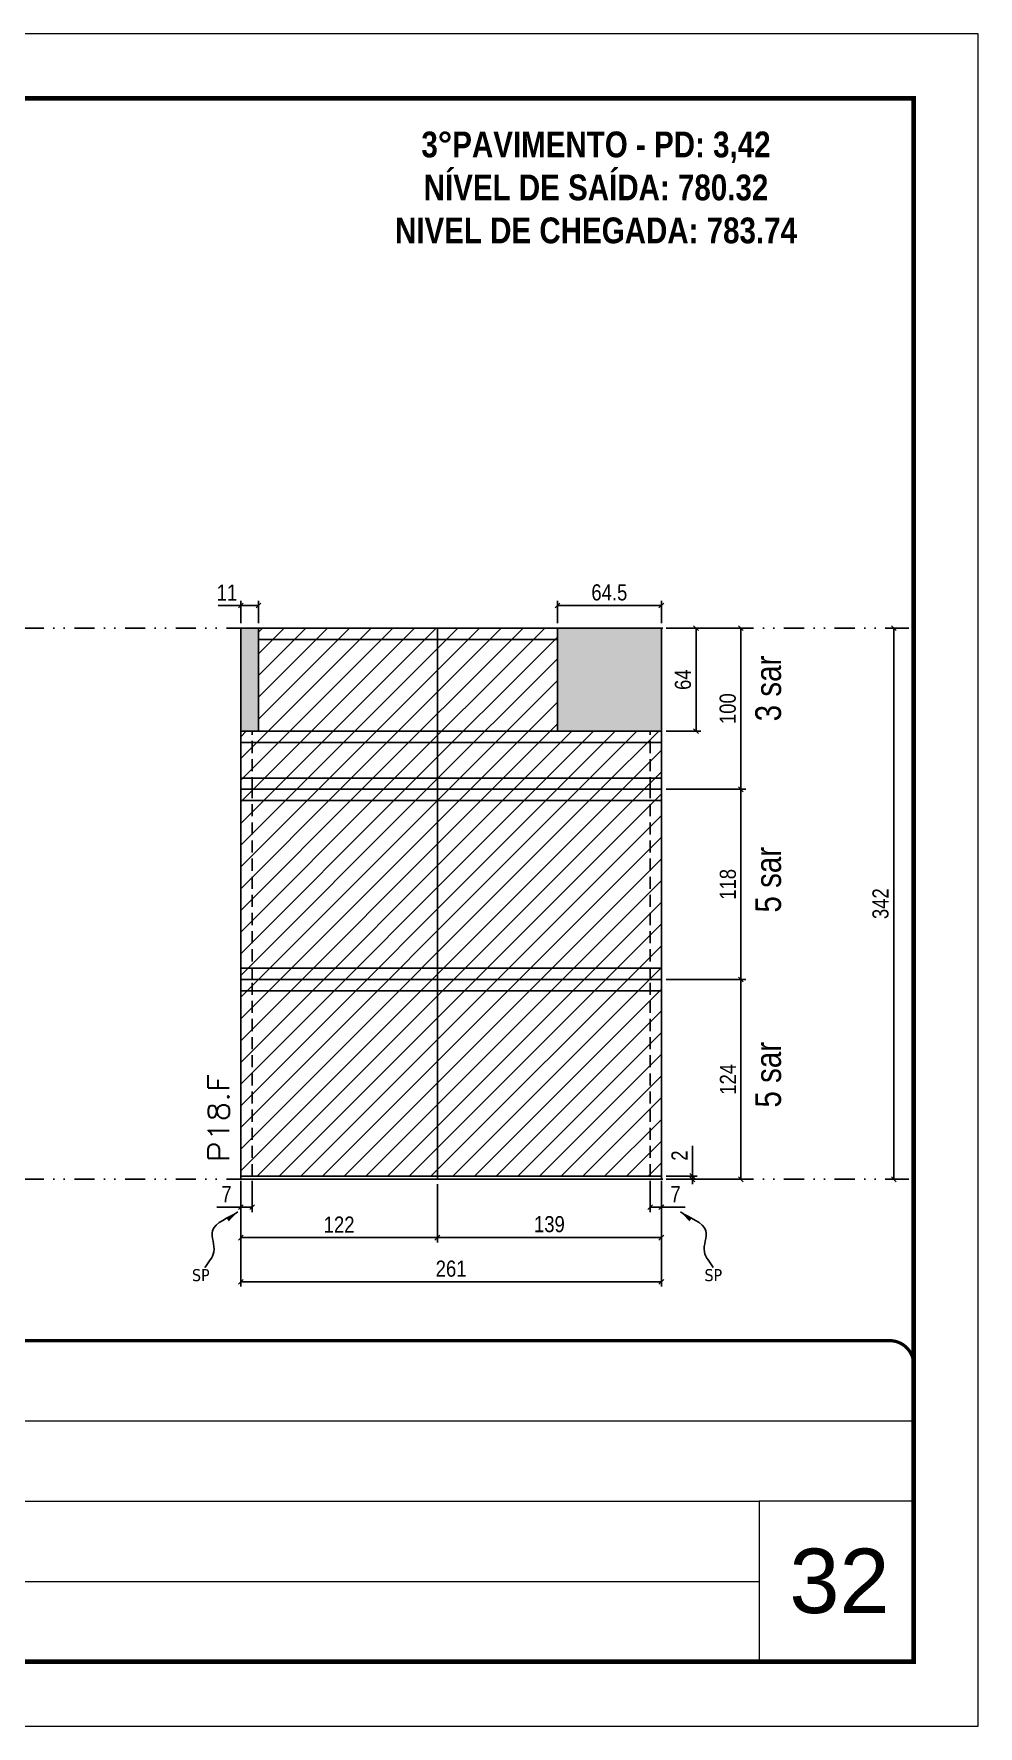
# Model space of a CAD drawing. Extents: x 14400 to 27878, y -21631 to 6985.
# Drawn here: x 20081 to 20667, y -2105 to -1055 of the extents above; entities that cross this region are included whole.
import ezdxf

# ---------------------------------------------------------------- set-up
doc = ezdxf.new("R2010")
doc.units = 0
for name, pattern in [('CONTINUO', [0]), ('DASHED', [0.75, 0.5, -0.25]), ('DIVIDE2', [0.625, 0.25, -0.125, 0, -0.125, 0, -0.125]), ('HIDDEN', [0.375, 0.25, -0.125])]:
    doc.linetypes.add(name, pattern=pattern)
for name, color, linetype, lineweight in [('CARIMBO', 255, 'Continuous', 9), ('Folhas', 255, 'Continuous', 9), ('Hachura', 251, 'Continuous', 9), ('SARRAFO DE PRESSAO', 251, 'DASHED', 9), ('Texto Seção', 7, 'Continuous', 15)]:
    doc.layers.add(name, color=color, linetype=linetype, lineweight=lineweight)
for name, color, linetype in [('COTA', 241, 'Continuous'), ('NOMENCLATURA', 7, 'Continuous'), ('Nível', 160, 'Continuous'), ('Painéis', 200, 'Continuous'), ('SARR_2.2x7', 40, 'Continuous'), ('Sarrafo de Pressão', 42, 'HIDDEN'), ('texto', 7, 'Continuous')]:
    doc.layers.add(name, color=color, linetype=linetype)
doc.styles.add('ARIAL', font='arial.ttf')
doc.styles.add('ARIAL_NARROW', font='ARIALN.TTF', dxfattribs={"height": 0.2})
doc.styles.add('COTA TECNICA', font='techl___.ttf', dxfattribs={"height": 10})
doc.styles.add('COTA TECNICA-50', font='techl___.ttf', dxfattribs={"height": 10})
doc.styles.add('REGUA-120', font='ROMANS.shx', dxfattribs={"height": 15})
doc.styles.add('ROMANC', font='techb___.ttf', dxfattribs={"height": 2.5})
doc.styles.get("Standard").update_dxf_attribs({"font": 'arial.ttf'})
doc.dimstyles.new('COTA PAINEL-50', dxfattribs={"dimtxt": 10, "dimasz": 3, "dimexe": 3, "dimexo": 3, "dimgap": 3, "dimtad": 1, "dimdec": 1, "dimzin": 12, "dimdsep": 46, "dimtxsty": 'COTA TECNICA-50', "dimblk1": 'OBLIQUE', "dimblk2": 'OBLIQUE', "dimsah": 1, "dimcen": 0.9, "dimclrd": 4, "dimclre": 4, "dimclrt": 240, "dimadec": 1, "dimazin": 3, "dimtfac": 1, "dimtdec": 1, "dimtmove": 0, "dimatfit": 3, "dimfxl": 1, "dimtolj": 1, "dimtzin": 12, "dimarcsym": 0})
doc.dimstyles.new('PAINEL', dxfattribs={"dimtxt": 10, "dimasz": 3, "dimexe": 3, "dimexo": 3, "dimgap": 3, "dimtad": 1, "dimdec": 1, "dimzin": 12, "dimdsep": 46, "dimtxsty": 'COTA TECNICA', "dimblk1": 'OBLIQUE', "dimblk2": 'OBLIQUE', "dimsah": 1, "dimcen": 0.9, "dimclrd": 4, "dimclre": 4, "dimclrt": 240, "dimadec": 1, "dimazin": 3, "dimtfac": 1, "dimtdec": 1, "dimtmove": 0, "dimatfit": 3, "dimfxl": 1, "dimtolj": 1, "dimtzin": 12, "dimarcsym": 0})
doc.dimstyles.get("Standard").update_dxf_attribs({"dimtxt": 0.18, "dimasz": 0.18, "dimexe": 0.18, "dimexo": 0.0625, "dimgap": 0.09, "dimtad": 0, "dimtih": 1, "dimtoh": 1, "dimdec": 4, "dimzin": 0, "dimdsep": 46, "dimtxsty": 'Standard', "dimcen": 0.09, "dimadec": 0, "dimazin": 0, "dimtfac": 1, "dimtdec": 4, "dimtofl": 0, "dimtmove": 0, "dimatfit": 3, "dimfxl": 1, "dimtolj": 1, "dimtzin": 0, "dimarcsym": 0})

# ---------------------------------------------------------------- blocks, each defined once
blk = doc.blocks.new('9999999999')
at = {"color": 30, "linetype": 'CONTINUO'}
for p, q in [((98564.6, 34379.6), (99584, 34379.6)), ((98564.6, 34329.8), (99488, 34329.8)), ((99584, 34329.8), (99488, 34329.8)), ((99488, 34329.8), (99488, 34230.2)), ((98564.6, 34280), (99488, 34280))]:
    blk.add_line(p, q, dxfattribs=at)
at = {"color": 30, "linetype": 'CONTINUO', "const_width": 2}
blk.add_lwpolyline([(99584, 34230.2), (99584, 34414.4, 0.414214), (99569, 34429.4), (98229, 34429.4, 0.414214), (98214, 34414.4), (98214, 34245.2, 0.414214), (98229, 34230.2), (99584, 34230.2)], format="xyb", dxfattribs=at)
at = {"layer": 'Folhas'}
blk.add_lwpolyline([(98139, 34190.2), (99624, 34190.2), (99624, 35240.2), (98139, 35240.2)], close=True, dxfattribs=at)
at = {"layer": 'Folhas', "color": 30, "const_width": 3}
blk.add_lwpolyline([(98214, 34230.2), (99584, 34230.2), (99584, 35200.2), (98214, 35200.2)], close=True, dxfattribs=at)
blk = doc.blocks.new('_Oblique')
at = {"color": 0, "linetype": 'ByBlock', "lineweight": -2}
blk.add_line((-0.5, -0.5), (0.5, 0.5), dxfattribs=at)
blk = doc.blocks.new('*D1060')
at = {"layer": 'COTA', "color": 4, "lineweight": -2, "transparency": 16777216}
for p, q in [((20209.4, -1767), (20209.4, -1832.6)), ((20470.4, -1767), (20470.4, -1832.6)), ((20470.4, -1829.6), (20209.4, -1829.6))]:
    blk.add_line(p, q, dxfattribs=at)
at = {"layer": 'Defpoints', "color": 0, "transparency": 16777216}
for p in [(20209.4, -1764), (20470.4, -1764), (20209.4, -1829.6)]:
    blk.add_point(p, dxfattribs=at)
at = {"layer": 'COTA', "color": 4, "lineweight": -2, "transparency": 16777216, "xscale": 3, "yscale": 3, "zscale": 3, "rotation": 180}
blk.add_blockref('_Oblique', (20209.4, -1829.6), dxfattribs=at)
at = {"layer": 'COTA', "color": 4, "lineweight": -2, "transparency": 16777216, "xscale": 3, "yscale": 3, "zscale": 3}
blk.add_blockref('_Oblique', (20470.4, -1829.6), dxfattribs=at)
at = {"layer": 'COTA', "color": 240, "transparency": 16777216, "insert": (20339.9, -1821.5), "char_height": 10, "attachment_point": 5, "style": 'COTA TECNICA'}
blk.add_mtext('\\A1;261', dxfattribs=at)
blk = doc.blocks.new('*D1061')
at = {"layer": 'COTA', "color": 4, "lineweight": -2, "transparency": 16777216}
for p, q in [((20463.4, -1767), (20463.4, -1786.3)), ((20470.4, -1769), (20470.4, -1786.3)), ((20463.4, -1783.3), (20470.4, -1783.3)), ((20470.4, -1783.3), (20485.1, -1783.3))]:
    blk.add_line(p, q, dxfattribs=at)
at = {"layer": 'Defpoints', "color": 0, "transparency": 16777216}
for p in [(20463.4, -1764), (20470.4, -1766), (20470.4, -1783.3)]:
    blk.add_point(p, dxfattribs=at)
at = {"layer": 'COTA', "color": 4, "lineweight": -2, "transparency": 16777216, "xscale": 3, "yscale": 3, "zscale": 3, "rotation": 180}
blk.add_blockref('_Oblique', (20463.4, -1783.3), dxfattribs=at)
at = {"layer": 'COTA', "color": 4, "lineweight": -2, "transparency": 16777216, "xscale": 3, "yscale": 3, "zscale": 3}
blk.add_blockref('_Oblique', (20470.4, -1783.3), dxfattribs=at)
at = {"layer": 'COTA', "color": 240, "transparency": 16777216, "insert": (20479.2, -1775.2), "char_height": 10, "attachment_point": 5, "style": 'COTA TECNICA-50'}
blk.add_mtext('\\A1;7', dxfattribs=at)
blk = doc.blocks.new('*D1062')
at = {"layer": 'COTA', "color": 4, "lineweight": -2, "transparency": 16777216}
for p, q in [((20209.4, -1769), (20209.4, -1786.3)), ((20216.4, -1767), (20216.4, -1786.3)), ((20209.4, -1783.3), (20194.6, -1783.3)), ((20216.4, -1783.3), (20209.4, -1783.3))]:
    blk.add_line(p, q, dxfattribs=at)
at = {"layer": 'Defpoints', "color": 0, "transparency": 16777216}
for p in [(20209.4, -1766), (20216.4, -1764), (20209.4, -1783.3)]:
    blk.add_point(p, dxfattribs=at)
at = {"layer": 'COTA', "color": 4, "lineweight": -2, "transparency": 16777216, "xscale": 3, "yscale": 3, "zscale": 3, "rotation": 180}
blk.add_blockref('_Oblique', (20209.4, -1783.3), dxfattribs=at)
at = {"layer": 'COTA', "color": 4, "lineweight": -2, "transparency": 16777216, "xscale": 3, "yscale": 3, "zscale": 3}
blk.add_blockref('_Oblique', (20216.4, -1783.3), dxfattribs=at)
at = {"layer": 'COTA', "color": 240, "transparency": 16777216, "insert": (20200.5, -1775.2), "char_height": 10, "attachment_point": 5, "style": 'COTA TECNICA-50'}
blk.add_mtext('\\A1;7', dxfattribs=at)
blk = doc.blocks.new('*D1063')
at = {"layer": 'COTA', "color": 4, "lineweight": -2, "transparency": 16777216}
for p, q in [((20489.6, -1764), (20489.6, -1745.2)), ((20473.4, -1764), (20492.6, -1764)), ((20473.4, -1766), (20492.6, -1766)), ((20489.6, -1766), (20489.6, -1764)), ((20489.6, -1766), (20489.6, -1769))]:
    blk.add_line(p, q, dxfattribs=at)
at = {"layer": 'Defpoints', "color": 0, "transparency": 16777216}
for p in [(20470.4, -1764), (20470.4, -1766), (20489.6, -1766)]:
    blk.add_point(p, dxfattribs=at)
at = {"layer": 'COTA', "color": 4, "lineweight": -2, "transparency": 16777216, "xscale": 3, "yscale": 3, "zscale": 3}
for p, rotation in [((20489.6, -1764), 270), ((20489.6, -1766), 90)]:
    blk.add_blockref('_Oblique', p, dxfattribs=dict(at, rotation=rotation))
at = {"layer": 'COTA', "color": 240, "transparency": 16777216, "insert": (20481.6, -1751.3), "char_height": 10, "attachment_point": 5, "rotation": 90, "style": 'COTA TECNICA-50'}
blk.add_mtext('\\A1;2', dxfattribs=at)
blk = doc.blocks.new('*D1074')
at = {"layer": 'COTA', "color": 4, "lineweight": -2, "transparency": 16777216}
for p, q in [((20331.4, -1769), (20331.4, -1805.2)), ((20470.4, -1769), (20470.4, -1805.2)), ((20331.4, -1802.2), (20470.4, -1802.2))]:
    blk.add_line(p, q, dxfattribs=at)
at = {"layer": 'Defpoints', "color": 0, "transparency": 16777216}
for p in [(20331.4, -1766), (20470.4, -1766), (20470.4, -1802.2)]:
    blk.add_point(p, dxfattribs=at)
at = {"layer": 'COTA', "color": 4, "lineweight": -2, "transparency": 16777216, "xscale": 3, "yscale": 3, "zscale": 3, "rotation": 180}
blk.add_blockref('_Oblique', (20331.4, -1802.2), dxfattribs=at)
at = {"layer": 'COTA', "color": 4, "lineweight": -2, "transparency": 16777216, "xscale": 3, "yscale": 3, "zscale": 3}
blk.add_blockref('_Oblique', (20470.4, -1802.2), dxfattribs=at)
at = {"layer": 'COTA', "color": 240, "transparency": 16777216, "insert": (20400.9, -1793.9), "char_height": 10, "attachment_point": 5, "style": 'COTA TECNICA'}
blk.add_mtext('\\A1;139', dxfattribs=at)
blk = doc.blocks.new('*D1075')
at = {"layer": 'COTA', "color": 4, "lineweight": -2, "transparency": 16777216}
for p, q in [((20209.4, -1769), (20209.4, -1805.2)), ((20331.4, -1769), (20331.4, -1805.2)), ((20209.4, -1802.2), (20331.4, -1802.2))]:
    blk.add_line(p, q, dxfattribs=at)
at = {"layer": 'Defpoints', "color": 0, "transparency": 16777216}
for p in [(20209.4, -1766), (20331.4, -1766), (20331.4, -1802.2)]:
    blk.add_point(p, dxfattribs=at)
at = {"layer": 'COTA', "color": 4, "lineweight": -2, "transparency": 16777216, "xscale": 3, "yscale": 3, "zscale": 3, "rotation": 180}
blk.add_blockref('_Oblique', (20209.4, -1802.2), dxfattribs=at)
at = {"layer": 'COTA', "color": 4, "lineweight": -2, "transparency": 16777216, "xscale": 3, "yscale": 3, "zscale": 3}
blk.add_blockref('_Oblique', (20331.4, -1802.2), dxfattribs=at)
at = {"layer": 'COTA', "color": 240, "transparency": 16777216, "insert": (20270.4, -1794.1), "char_height": 10, "attachment_point": 5, "style": 'COTA TECNICA'}
blk.add_mtext('\\A1;122', dxfattribs=at)
blk = doc.blocks.new('*D1073')
at = {"layer": 'COTA', "color": 4, "lineweight": -2, "transparency": 16777216}
for p, q in [((20473.4, -1642), (20522.7, -1642)), ((20519.7, -1766), (20519.7, -1642)), ((20473.4, -1766), (20522.7, -1766))]:
    blk.add_line(p, q, dxfattribs=at)
at = {"layer": 'Defpoints', "color": 0, "transparency": 16777216}
for p in [(20470.4, -1642), (20519.7, -1642), (20470.4, -1766)]:
    blk.add_point(p, dxfattribs=at)
at = {"layer": 'COTA', "color": 4, "lineweight": -2, "transparency": 16777216, "xscale": 3, "yscale": 3, "zscale": 3}
for p, rotation in [((20519.7, -1642), 90), ((20519.7, -1766), 270)]:
    blk.add_blockref('_Oblique', p, dxfattribs=dict(at, rotation=rotation))
at = {"layer": 'COTA', "color": 240, "transparency": 16777216, "insert": (20511.7, -1704), "char_height": 10, "attachment_point": 5, "rotation": 90, "style": 'COTA TECNICA'}
blk.add_mtext('\\A1;124', dxfattribs=at)
blk = doc.blocks.new('*D1627')
at = {"layer": 'COTA', "color": 4, "lineweight": -2, "transparency": 16777216}
for p, q in [((20405.9, -1421), (20405.9, -1407)), ((20405.9, -1410), (20470.4, -1410)), ((20470.4, -1421), (20470.4, -1407))]:
    blk.add_line(p, q, dxfattribs=at)
at = {"layer": 'Defpoints', "color": 0, "transparency": 16777216}
for p in [(20470.4, -1410), (20405.9, -1424), (20470.4, -1424)]:
    blk.add_point(p, dxfattribs=at)
at = {"layer": 'COTA', "color": 4, "lineweight": -2, "transparency": 16777216, "xscale": 3, "yscale": 3, "zscale": 3, "rotation": 180}
blk.add_blockref('_Oblique', (20405.9, -1410), dxfattribs=at)
at = {"layer": 'COTA', "color": 4, "lineweight": -2, "transparency": 16777216, "xscale": 3, "yscale": 3, "zscale": 3}
blk.add_blockref('_Oblique', (20470.4, -1410), dxfattribs=at)
at = {"layer": 'COTA', "color": 240, "transparency": 16777216, "insert": (20438.1, -1401.9), "char_height": 10, "attachment_point": 5, "style": 'COTA TECNICA'}
blk.add_mtext('\\A1;64.5', dxfattribs=at)
blk = doc.blocks.new('*D1667')
at = {"layer": 'COTA', "color": 4, "lineweight": -2, "transparency": 16777216}
for p, q in [((20473.4, -1524), (20522.7, -1524)), ((20519.7, -1642), (20519.7, -1524)), ((20473.4, -1642), (20522.7, -1642))]:
    blk.add_line(p, q, dxfattribs=at)
at = {"layer": 'Defpoints', "color": 0, "transparency": 16777216}
for p in [(20470.4, -1524), (20519.7, -1524), (20470.4, -1642)]:
    blk.add_point(p, dxfattribs=at)
at = {"layer": 'COTA', "color": 4, "lineweight": -2, "transparency": 16777216, "xscale": 3, "yscale": 3, "zscale": 3}
for p, rotation in [((20519.7, -1524), 90), ((20519.7, -1642), 270)]:
    blk.add_blockref('_Oblique', p, dxfattribs=dict(at, rotation=rotation))
at = {"layer": 'COTA', "color": 240, "transparency": 16777216, "insert": (20511.7, -1583), "char_height": 10, "attachment_point": 5, "rotation": 90, "style": 'COTA TECNICA'}
blk.add_mtext('\\A1;118', dxfattribs=at)
blk = doc.blocks.new('*D1960')
at = {"layer": 'COTA', "color": 4, "lineweight": -2, "transparency": 16777216}
for p, q in [((20624, -1424), (20611.6, -1424)), ((20614.6, -1766), (20614.6, -1424)), ((20624, -1766), (20611.6, -1766))]:
    blk.add_line(p, q, dxfattribs=at)
at = {"layer": 'Defpoints', "color": 0, "transparency": 16777216}
for p in [(20614.6, -1424), (20627, -1424), (20627, -1766)]:
    blk.add_point(p, dxfattribs=at)
at = {"layer": 'COTA', "color": 4, "lineweight": -2, "transparency": 16777216, "xscale": 3, "yscale": 3, "zscale": 3}
for p, rotation in [((20614.6, -1424), 90), ((20614.6, -1766), 270)]:
    blk.add_blockref('_Oblique', p, dxfattribs=dict(at, rotation=rotation))
at = {"layer": 'COTA', "color": 240, "transparency": 16777216, "insert": (20606.4, -1595), "char_height": 10, "attachment_point": 5, "rotation": 90, "style": 'COTA TECNICA'}
blk.add_mtext('\\A1;342', dxfattribs=at)
blk = doc.blocks.new('*D1962')
at = {"layer": 'COTA', "color": 4, "lineweight": -2, "transparency": 16777216}
for p, q in [((20473.4, -1424), (20522.7, -1424)), ((20519.7, -1524), (20519.7, -1424)), ((20473.4, -1524), (20522.7, -1524))]:
    blk.add_line(p, q, dxfattribs=at)
at = {"layer": 'Defpoints', "color": 0, "transparency": 16777216}
for p in [(20470.4, -1424), (20519.7, -1424), (20470.4, -1524)]:
    blk.add_point(p, dxfattribs=at)
at = {"layer": 'COTA', "color": 4, "lineweight": -2, "transparency": 16777216, "xscale": 3, "yscale": 3, "zscale": 3}
for p, rotation in [((20519.7, -1424), 90), ((20519.7, -1524), 270)]:
    blk.add_blockref('_Oblique', p, dxfattribs=dict(at, rotation=rotation))
at = {"layer": 'COTA', "color": 240, "transparency": 16777216, "insert": (20511.6, -1474), "char_height": 10, "attachment_point": 5, "rotation": 90, "style": 'COTA TECNICA'}
blk.add_mtext('\\A1;100', dxfattribs=at)
blk = doc.blocks.new('*D2245')
at = {"layer": 'COTA', "color": 4, "lineweight": -2, "transparency": 16777216}
for p, q in [((20473.4, -1424), (20494.9, -1424)), ((20491.9, -1424), (20491.9, -1488)), ((20473.4, -1488), (20494.9, -1488))]:
    blk.add_line(p, q, dxfattribs=at)
at = {"layer": 'Defpoints', "color": 0, "transparency": 16777216}
for p in [(20470.4, -1424), (20470.4, -1488), (20491.9, -1488)]:
    blk.add_point(p, dxfattribs=at)
at = {"layer": 'COTA', "color": 4, "lineweight": -2, "transparency": 16777216, "xscale": 3, "yscale": 3, "zscale": 3}
for p, rotation in [((20491.9, -1424), 90), ((20491.9, -1488), 270)]:
    blk.add_blockref('_Oblique', p, dxfattribs=dict(at, rotation=rotation))
at = {"layer": 'COTA', "color": 240, "transparency": 16777216, "insert": (20483.8, -1456), "char_height": 10, "attachment_point": 5, "rotation": 90, "style": 'COTA TECNICA'}
blk.add_mtext('\\A1;64', dxfattribs=at)
blk = doc.blocks.new('*D2246')
at = {"layer": 'COTA', "color": 4, "lineweight": -2, "transparency": 16777216}
for p, q in [((20209.4, -1410), (20195.3, -1410)), ((20209.4, -1421), (20209.4, -1407)), ((20220.4, -1410), (20209.4, -1410)), ((20220.4, -1421), (20220.4, -1407))]:
    blk.add_line(p, q, dxfattribs=at)
at = {"layer": 'Defpoints', "color": 0, "transparency": 16777216}
for p in [(20209.4, -1410), (20209.4, -1424), (20220.4, -1424)]:
    blk.add_point(p, dxfattribs=at)
at = {"layer": 'COTA', "color": 4, "lineweight": -2, "transparency": 16777216, "xscale": 3, "yscale": 3, "zscale": 3, "rotation": 180}
blk.add_blockref('_Oblique', (20209.4, -1410), dxfattribs=at)
at = {"layer": 'COTA', "color": 4, "lineweight": -2, "transparency": 16777216, "xscale": 3, "yscale": 3, "zscale": 3}
blk.add_blockref('_Oblique', (20220.4, -1410), dxfattribs=at)
at = {"layer": 'COTA', "color": 240, "transparency": 16777216, "insert": (20200.8, -1402), "char_height": 10, "attachment_point": 5, "style": 'COTA TECNICA'}
blk.add_mtext('\\A1;11', dxfattribs=at)

msp = doc.modelspace()

# ---------------------------------------------------------------- hatches: boundary and pattern name
at = {"layer": 'COTA'}
h = msp.add_hatch(dxfattribs=at)
h.set_pattern_fill('AR-CONC', color=256, scale=0.03)
h.set_pattern_definition([(50, (0, 2), (5.4655401, -0.4781726), [0.5715, -6.2865]), (355, (0, 2), (-1.0573026, 5.7317054), [0.4572, -5.0292175]), (100.451445, (0.4555, 1.96), (4.4082374, 5.2535326), [0.4857003, -5.3427073]), (46.1842, (0, 3.524), (8.1323712, -1.2612698), [0.85725, -9.42975]), (96.635558, (0.678, 3.419), (7.122124, 7.4227837), [0.7285507, -8.0140682]), (351.18415, (0, 3.524), (7.122124, 7.4227837), [0.685799, -7.543792]), (21, (0.762, 3.143), (4.5484317, -3.0679559), [0.5715, -6.2865]), (326, (0.762, 3.143), (1.8540609, 5.525639), [0.4572, -5.0292]), (71.451445, (1.141, 2.8873), (6.4024926, 2.457683), [0.4857003, -5.3426981]), (37.5, (0, 2), (0.0926581, 2.53665117), [0, -4.96824, 0, -5.1054, 0, -5.04825]), (7.5, (0, 2), (2.00458988, 3.00541724), [0, -2.91084, 0, -4.85394, 0, -1.92405]), (327.5, (-1.6993, 2), (4.06771786, -0.17186232), [0, -1.905, 0, -5.9436, 0, -7.8867]), (317.5, (-2.4613, 2), (4.44387544, 0.76279473), [0, -2.4765, 0, -3.94716, 0, -5.6007])])
h.paths.add_polyline_path([(20220.38, -1424.02), (20209.38, -1424.02), (20209.38, -1488.02), (20220.38, -1488.02)])
h.paths.add_polyline_path([(20470.38, -1424.02), (20405.88, -1424.02), (20405.88, -1488.02), (20470.38, -1488.02)])
at = {"layer": 'Hachura', "linetype": 'ByBlock'}
h = msp.add_hatch(dxfattribs=at)
h.set_pattern_fill('ANSI31', color=256, scale=3)
h.paths.add_polyline_path([(19367.36, -1640.04), (19348.36, -1640.04), (19348.36, -1764.02), (19367.36, -1764.02)])
h.paths.add_polyline_path([(19563.53, -1640.04), (19544.53, -1640.04), (19544.53, -1764.02), (19563.53, -1764.02)])
h.paths.add_polyline_path([(19991.65, -1642.02), (19760.65, -1642.02), (19760.65, -1764.02), (19991.65, -1764.02)])
h.paths.add_polyline_path([(19991.65, -1524.02), (19760.65, -1524.02), (19760.65, -1642.02), (19991.65, -1642.02)])
h.paths.add_polyline_path([(19980.65, -1426.02), (19760.65, -1426.02), (19760.65, -1490.02), (19980.65, -1490.02)])
h.paths.add_polyline_path([(20331.38, -1524.02), (20209.38, -1524.02), (20209.38, -1642.02), (20331.38, -1642.02)])
h.paths.add_polyline_path([(20470.38, -1524.02), (20331.38, -1524.02), (20331.38, -1642.02), (20470.38, -1642.02)])
h.paths.add_polyline_path([(20470.38, -1642.02), (20331.38, -1642.02), (20331.38, -1764.02), (20470.38, -1764.02)])
h.paths.add_polyline_path([(20331.38, -1642.02), (20209.38, -1642.02), (20209.38, -1764.02), (20331.38, -1764.02)])
h = msp.add_hatch(dxfattribs=at)
h.set_pattern_fill('ANSI31', color=256, scale=3)
h.paths.add_polyline_path([(20331.38, -1424.02), (20220.38, -1424.02), (20220.38, -1488.02), (20209.38, -1488.02), (20209.38, -1524.02), (20331.38, -1524.02)])
h.paths.add_polyline_path([(20405.88, -1424.02), (20331.38, -1424.02), (20331.38, -1524.02), (20470.38, -1524.02), (20470.38, -1488.02), (20405.88, -1488.02)])

# ---------------------------------------------------------------- linework, layer by layer
at = {"layer": 'COTA'}
for p, q in [((20209.38, -1488.02), (20209.38, -1424.02)), ((20209.38, -1424.02), (20220.38, -1424.02)), ((20405.88, -1424.02), (20470.38, -1424.02)), ((20470.38, -1424.02), (20470.38, -1488.02))]:
    msp.add_line(p, q, dxfattribs=at)
at = {"layer": 'Nível', "color": 4, "linetype": 'DIVIDE2', "ltscale": 50}
for p, q in [((19256.97, -1424.02), (20626.97, -1424.02)), ((19256.97, -1766.02), (20626.97, -1766.02))]:
    msp.add_line(p, q, dxfattribs=at)
at = {"layer": 'Painéis'}
for p, q in [((20220.38, -1424.02), (20405.88, -1424.02)), ((20220.38, -1424.02), (20220.38, -1488.02)), ((20331.38, -1766.02), (20331.38, -1424.02)), ((20405.88, -1488.02), (20405.88, -1424.02)), ((20209.38, -1488.02), (20220.38, -1488.02)), ((20209.38, -1488.02), (20209.38, -1764.02)), ((20405.88, -1488.02), (20470.38, -1488.02)), ((20470.38, -1764.02), (20470.38, -1488.02)), ((20470.38, -1524.02), (20209.38, -1524.02)), ((20470.38, -1642.02), (20209.38, -1642.02))]:
    msp.add_line(p, q, dxfattribs=at)
msp.add_lwpolyline([(20470.38, -1764.02), (20209.38, -1764.02), (20209.38, -1766.02), (20470.38, -1766.02)], close=True, dxfattribs=at)
at = {"layer": 'SARR_2.2x7'}
for p, q in [((20220.38, -1431.02), (20405.88, -1431.02)), ((20220.38, -1488.02), (20405.88, -1488.02)), ((20209.38, -1495.02), (20470.38, -1495.02)), ((20209.38, -1517.02), (20470.38, -1517.02)), ((20209.38, -1531.02), (20470.38, -1531.02)), ((20209.38, -1635.02), (20470.38, -1635.02)), ((20209.38, -1649.02), (20470.38, -1649.02))]:
    msp.add_line(p, q, dxfattribs=at)
at = {"layer": 'Sarrafo de Pressão', "ltscale": 30}
for p, q in [((20216.38, -1524.02), (20216.38, -1488.02)), ((20463.38, -1524.02), (20463.38, -1488.02)), ((20216.38, -1642.02), (20216.38, -1524.02)), ((20463.38, -1642.02), (20463.38, -1524.02)), ((20216.38, -1764.02), (20216.38, -1642.02)), ((20463.38, -1764.02), (20463.38, -1642.02))]:
    msp.add_line(p, q, dxfattribs=at)

# ---------------------------------------------------------------- block references
at = {"layer": 'SARRAFO DE PRESSAO', "color": 6, "linetype": 'ByBlock'}
msp.add_blockref('9999999999', (-78957.01, -36295.5), dxfattribs=at)

# ---------------------------------------------------------------- texts
at = {"layer": 'CARIMBO', "style": 'ARIAL'}
msp.add_text('32', height=40, dxfattribs=at).set_placement((20549.83, -2035.15))
at = {"layer": 'NOMENCLATURA', "style": 'ARIAL_NARROW'}
for s, p in [('3 sar', (20544.62, -1481.85)), ('5 sar', (20544.62, -1600.5)), ('5 sar', (20544.62, -1721.5))]:
    msp.add_text(s, height=16, rotation=90, dxfattribs=at).set_placement(p)
at = {"layer": 'NOMENCLATURA', "color": 2, "insert": (20429.81, -1089.24), "char_height": 16, "attachment_point": 2, "style": 'ROMANC'}
msp.add_mtext_dynamic_manual_height_columns('\\P3°PAVIMENTO - PD: 3,42\\PNÍVEL DE SAÍDA: 780.32\\PNIVEL DE CHEGADA: 783.74', width=432.3511, gutter_width=1, heights=[0], dxfattribs=at)
at = {"layer": 'texto', "color": 0, "char_height": 7.5, "attachment_point": 5}
for insert in [(20184.6, -1825.51), (20502.63, -1825.51)]:
    msp.add_mtext('{\\fTahoma|b0|i0|c0|p34;\\C4;SP}', dxfattribs=dict(at, insert=insert))
at = {"layer": 'Texto Seção', "style": 'REGUA-120', "width": 1.1}
msp.add_text('P18.F', height=13, rotation=90, dxfattribs=at).set_placement((20202.13, -1755.25))

# ---------------------------------------------------------------- dimensions: what is measured, and where the dimension line sits
at = {"layer": 'COTA'}
for base, p1, p2, dimstyle, picture, middle in [((20209.38, -1410.01), (20220.38, -1424.02), (20209.38, -1424.02), 'PAINEL', '*D2246', (20200.83, -1401.95)), ((20331.38, -1802.2), (20209.38, -1766.02), (20331.38, -1766.02), 'PAINEL', '*D1075', (20270.38, -1794.14)), ((20470.38, -1783.26), (20463.38, -1764.02), (20470.38, -1766.02), 'COTA PAINEL-50', '*D1061', (20479.24, -1775.18))]:
    dim = msp.add_linear_dim(base=base, p1=p1, p2=p2, dimstyle=dimstyle, dxfattribs=at)
    dim.commit()
    dim.dimension.update_dxf_attribs({"geometry": picture, "text_midpoint": middle})
for base, p1, p2, picture, middle in [((20470.38, -1410.01), (20405.88, -1424.02), (20470.38, -1424.02), '*D1627', (20438.13, -1401.9)), ((20470.38, -1802.2), (20331.38, -1766.02), (20470.38, -1766.02), '*D1074', (20400.88, -1793.95))]:
    dim = msp.add_linear_dim(base=base, p1=p1, p2=p2, dimstyle='PAINEL', override={"dimtmove": 1}, dxfattribs=at)
    dim.commit()
    dim.dimension.update_dxf_attribs({"geometry": picture, "text_midpoint": middle})
for base, p1, p2, angle, dimstyle, picture, middle in [((20519.75, -1424.02), (20470.38, -1524.02), (20470.38, -1424.02), 90, 'PAINEL', '*D1962', (20511.64, -1474.02)), ((20491.92, -1488.02), (20470.38, -1424.02), (20470.38, -1488.02), 90, 'PAINEL', '*D2245', (20483.82, -1456.02)), ((20614.59, -1424.02), (20626.97, -1766.02), (20626.97, -1424.02), 90, 'PAINEL', '*D1960', (20606.37, -1595.02)), ((20519.75, -1524.02), (20470.38, -1642.02), (20470.38, -1524.02), 90, 'PAINEL', '*D1667', (20511.65, -1583.02)), ((20519.75, -1642.02), (20470.38, -1766.02), (20470.38, -1642.02), 90, 'PAINEL', '*D1073', (20511.67, -1704.02)), ((20209.38, -1783.26), (20216.38, -1764.02), (20209.38, -1766.02), 180, 'COTA PAINEL-50', '*D1062', (20200.51, -1775.18))]:
    dim = msp.add_linear_dim(base=base, p1=p1, p2=p2, angle=angle, dimstyle=dimstyle, dxfattribs=at)
    dim.commit()
    dim.dimension.update_dxf_attribs({"geometry": picture, "text_midpoint": middle})
dim = msp.add_linear_dim(base=(20489.64, -1766.02), p1=(20470.38, -1764.02), p2=(20470.38, -1766.02), angle=90, dimstyle='COTA PAINEL-50', dxfattribs=at)
dim.commit()
dim.dimension.update_dxf_attribs({"geometry": '*D1063', "text_midpoint": (20489.64, -1751.27), "dimtype": 160})
dim = msp.add_linear_dim(base=(20209.38, -1829.63), p1=(20470.38, -1764.02), p2=(20209.38, -1764.02), angle=180, dimstyle='PAINEL', override={"dimarcsym": 2}, dxfattribs=at)
dim.commit()
dim.dimension.update_dxf_attribs({"geometry": '*D1060', "text_midpoint": (20339.88, -1821.53)})

# ---------------------------------------------------------------- leaders
at = {"layer": 'COTA', "path_type": 1}
for points in [[(20207.55, -1786.2), (20191.76, -1798.03), (20192.69, -1811.04), (20187.14, -1820.82)], [(20482.21, -1786.2), (20497.99, -1798.03), (20497.07, -1811.04), (20502.62, -1820.82)]]:
    msp.add_leader(points, dimstyle='Standard', override={"dimasz": 8}, dxfattribs=at)

doc.saveas('drawing.dxf')
